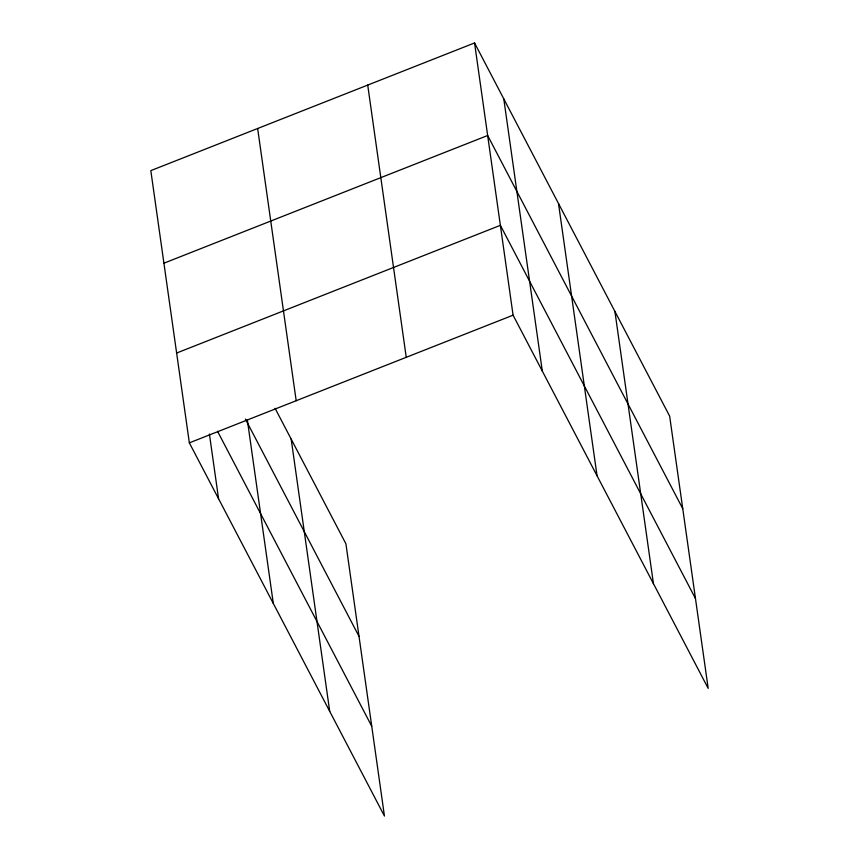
<?xml version="1.0" encoding="UTF-8"?>
<svg xmlns="http://www.w3.org/2000/svg" width="859" height="859" viewBox="0 0 859 859"><rect width="100%" height="100%" fill="white"/><g stroke="black" fill="none" stroke-linecap="round" stroke-linejoin="round"><path stroke-width="1.29" d="M474.555 42.95L513.081 315.178L708.181 688.37L669.655 416.143L474.555 42.95L150.819 170.63L189.345 442.857L384.445 816.05L345.919 543.822L275.073 408.293M163.919 263.187L487.654 135.507L682.755 508.7M176.632 353.028L500.368 225.337L695.468 598.53M189.345 442.857L513.081 315.178M245.427 419.095L359.019 636.379M217.542 431.282L371.732 726.22M614.915 311.441L653.441 583.669M558.511 203.562L597.048 475.789M503.782 98.86L542.308 371.077M367.716 85.084L406.243 357.312M257.646 128.496L296.183 400.724M291.18 439.121L329.706 711.349M247.328 419.836L273.312 603.469M209.413 434.031L218.573 498.757"/></g></svg>
